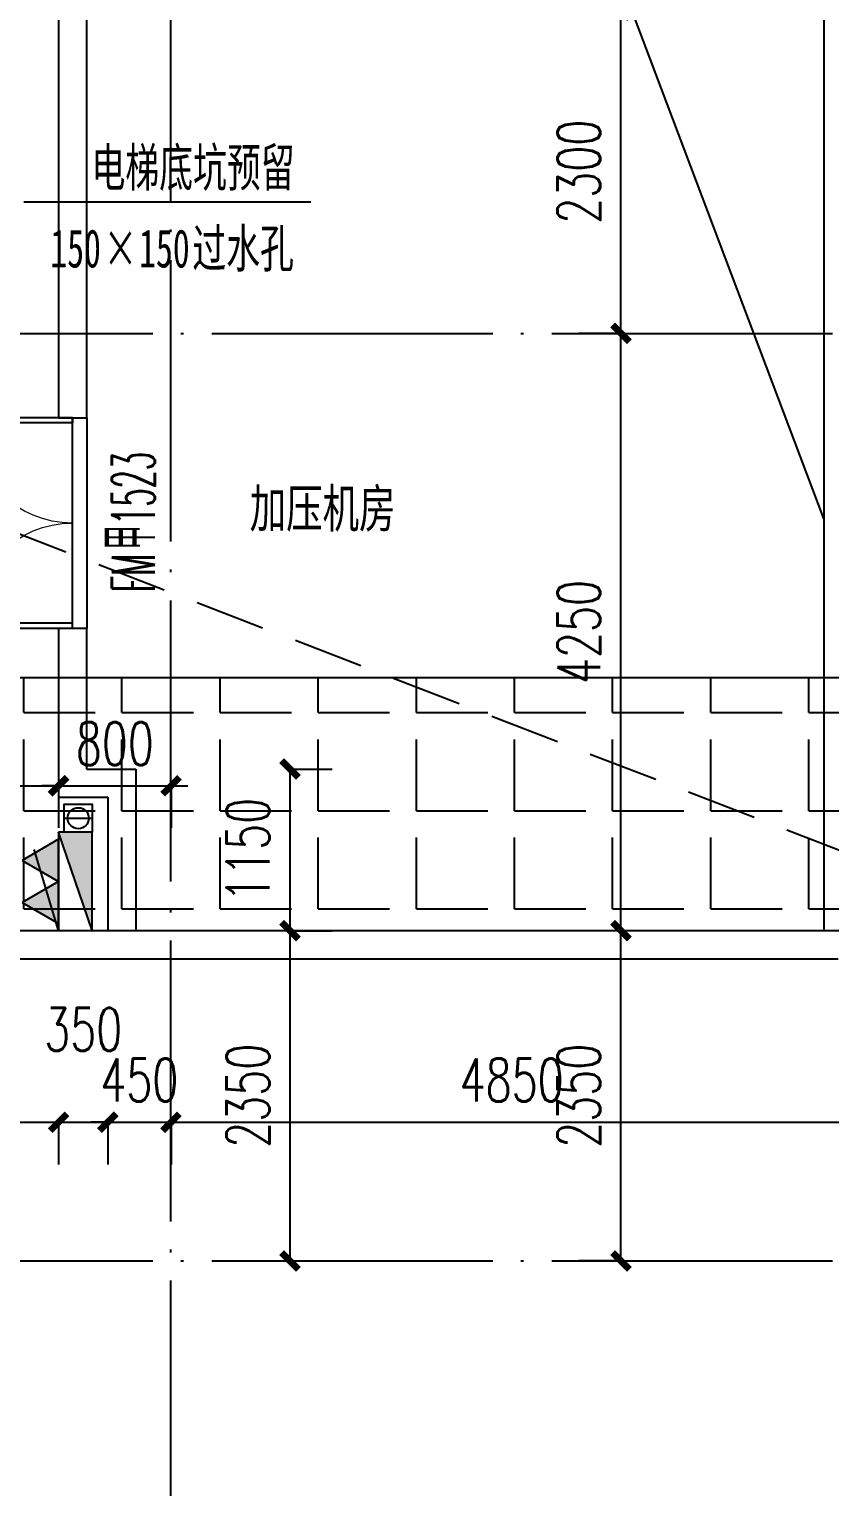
# Model space of a CAD drawing. Header units: millimetres. Extents: x 12325263 to 13848842, y -1463133 to 573208.
# Drawn here: x 12596787 to 12602487, y -632495 to -622122 of the extents above; entities that cross this region are included whole.
import ezdxf
from ezdxf.xclip import XClip

# ---------------------------------------------------------------- set-up
doc = ezdxf.new("R2010")
doc.units = ezdxf.units.MM
doc.header["$LTSCALE"] = 1000
doc.header["$XCLIPFRAME"] = 0
for name, pattern in [('ACAD_ISO02W100', [15, 12, -3]), ('DASHED2', [0.375, 0.25, -0.125]), ('DOTE', [2.42, 2, -0.2, 0.02, -0.2]), ('s-首层组合pm$0$DASH', [0.35, 0.25, -0.1])]:
    doc.linetypes.add(name, pattern=pattern)
for name, color, linetype in [('#s-灭火器', 20, 'Continuous'), ('20210729mva复核', 1, 'Continuous'), ('A-ANNO-DIMS', 83, 'Continuous'), ('A-ANNO-TEXT', 7, 'Continuous'), ('A-AXIS', 16, 'DOTE'), ('A-WALL', 5, 'Continuous'), ('A-WALL-PATT', 8, 'Continuous'), ('AXIS', 3, 'Continuous'), ('DOOR_FIRE', 1, 'Continuous'), ('DOOR_FIRE_TEXT', 7, 'Continuous'), ('EQUIP_消火栓', 7, 'Continuous'), ('PUB_TEXT', 7, 'Continuous'), ('VPIPE-消防高', 3, 'Continuous'), ('建筑-楼板开洞', 251, 'Continuous'), ('投影线', 6, 'ACAD_ISO02W100'), ('水条件', 1, 'Continuous'), ('消防车道', 6, 'DASHED2')]:
    doc.layers.add(name, color=color, linetype=linetype)
doc.layers.add('20230727修改', color=6, linetype='Continuous', plot=False)
doc.styles.add('_TCH_DIM_T3', font='SIMPLEX.shx', dxfattribs={"width": 0.705882, "bigfont": 'GBCBIG.shx'})
doc.styles.add('_TCH_WINDOW', font='SIMPLEX', dxfattribs={"width": 0.7, "height": 3.5, "bigfont": 'GBCBIG'})
doc.styles.add('TITXV', font='', dxfattribs={"width": 0.7})
doc.styles.add('宋体', font='', dxfattribs={"width": 0.65})
doc.styles.get('TITXV').set_extended_font_data('SimSun')
doc.styles.get('宋体').set_extended_font_data('SimSun')
doc.dimstyles.new('_TCH_ARCH&&120', dxfattribs={"dimtxt": 306, "dimasz": 120, "dimexe": 300, "dimexo": 360, "dimgap": 147, "dimtad": 1, "dimdec": 0, "dimzin": 0, "dimdsep": 46, "dimtxsty": '_TCH_DIM_T3', "dimblk": 'ARCHTICK', "dimcen": 0.09, "dimclrt": 7, "dimazin": 2, "dimtfac": 1, "dimtdec": 0, "dimtix": 1, "dimtmove": 2, "dimatfit": 3, "dimfxl": 1, "dimfxlon": 1, "dimtolj": 1, "dimtzin": 0, "dimarcsym": 0})

# ---------------------------------------------------------------- blocks, each defined once
blk = doc.blocks.new('A$C53F769B7')
at = {"layer": '20210729mva复核', "color": 8}
blk.add_arc((68579.6, 31125.4), 12000, 270, 0, dxfattribs=at)
blk = doc.blocks.new('管位')
at = {"layer": '水条件'}
blk.add_line((12573126, 675360), (12573126, 675160), dxfattribs=at)
blk.add_lwpolyline([(12573026, 675360), (12573226, 675360), (12573226, 675160), (12573026, 675160)], close=True, dxfattribs=at)
blk = doc.blocks.new('灭火器')
at = {"layer": '#s-灭火器', "ltscale": 1000}
for points in [[(292444, 59707), (292144, 59707), (292294, 59447)], [(292744, 59707), (292444, 59707), (292594, 59447)]]:
    blk.add_hatch(color=256, dxfattribs=at).paths.add_polyline_path(points)
for points in [[(292294, 59447), (292444, 59707), (292144, 59707)], [(292594, 59447), (292744, 59707), (292444, 59707)]]:
    blk.add_lwpolyline(points, close=True, dxfattribs=at)
blk = doc.blocks.new('$TWTSYS$00000508')
for p, q in [((-0.5, 0.5), (0.324, 1.224)), ((-0.5, 0.5), (-0.5, -0.5)), ((-0.5, -0.5), (0.5, 0.5)), ((0.5, 0.5), (-0.5, 0.5)), ((0.5, -0.5), (0.5, 0.5)), ((-0.5, -0.5), (0.5, -0.5))]:
    blk.add_line(p, q)
blk.add_solid([(0.5, -0.5), (0.5, 0.5), (-0.5, -0.5)])
blk = doc.blocks.new('消火栓')
at = {"layer": '#s-灭火器', "rotation": 180.0000000000001}
blk.add_blockref('灭火器', (12864422, 734932), dxfattribs=at)
at = {"layer": 'EQUIP_消火栓', "xscale": 700, "yscale": 240, "zscale": 700}
blk.add_blockref('$TWTSYS$00000508', (12571978, 675105), dxfattribs=at)
blk = doc.blocks.new('asdfasdfafsf')
at = {"layer": 'VPIPE-消防高'}
blk.add_circle((31300, -21100), 75, dxfattribs=at)
at = {"rotation": 90}
blk.add_blockref('消火栓', (706385, -12593528), dxfattribs=at)
at = {"layer": '水条件', "rotation": 90}
blk.add_blockref('管位', (706560, -12594226), dxfattribs=at)
blk = doc.blocks.new('A$C1B3D5B97')
at = {"layer": '消防车道', "linetype": 's-首层组合pm$0$DASH', "ltscale": 10}
for radius in [22000, 18000]:
    blk.add_arc((170169, 40594), radius, 270, 0, dxfattribs=at)
blk = doc.blocks.new('qlzw')
at = {"layer": 'A-AXIS'}
for p, q in [((12464366.8, 979489.8), (12464366.8, 1082089.8)), ((12411416.8, 1007589.8), (12486866.8, 1007589.8)), ((12411416.8, 1000989.8), (12486866.8, 1000989.8))]:
    blk.add_line(p, q, dxfattribs=at)
blk = doc.blocks.new('_ArchTick')
at = {"color": 0, "linetype": 'ByBlock', "const_width": 0.4}
blk.add_lwpolyline([(-0.5, -0.5), (0.5, 0.5)], dxfattribs=at)
blk = doc.blocks.new('*D2080')
at = {"layer": 'A-ANNO-DIMS', "color": 0, "lineweight": -2, "transparency": 16777216}
for p, q in [((12598643, -627387), (12598944, -627387)), ((12598644, -628537), (12598644, -627387)), ((12598643, -628537), (12598944, -628537))]:
    blk.add_line(p, q, dxfattribs=at)
at = {"layer": 'Defpoints', "color": 0, "transparency": 16777216}
for p in [(12597547, -627387), (12598644, -627387), (12597547, -628537)]:
    blk.add_point(p, dxfattribs=at)
at = {"layer": 'A-ANNO-DIMS', "color": 0, "lineweight": -2, "transparency": 16777216, "xscale": 120, "yscale": 120, "zscale": 120}
for p, rotation in [((12598644, -627387), 90), ((12598644, -628537), 270)]:
    blk.add_blockref('_ArchTick', p, dxfattribs=dict(at, rotation=rotation))
at = {"layer": 'A-ANNO-DIMS', "color": 7, "transparency": 16777216, "insert": (12598344, -627962), "char_height": 306, "attachment_point": 5, "rotation": 90, "style": '_TCH_DIM_T3'}
blk.add_mtext('\\A1;1150', dxfattribs=at)
blk = doc.blocks.new('*D2081')
at = {"layer": 'A-ANNO-DIMS', "color": 0, "lineweight": -2, "transparency": 16777216}
for p, q in [((12598643, -628537), (12598944, -628537)), ((12598644, -630887), (12598644, -628537)), ((12598643, -630887), (12598944, -630887))]:
    blk.add_line(p, q, dxfattribs=at)
at = {"layer": 'Defpoints', "color": 0, "transparency": 16777216}
for p in [(12597547, -628537), (12598644, -628537), (12597547, -630887)]:
    blk.add_point(p, dxfattribs=at)
at = {"layer": 'A-ANNO-DIMS', "color": 0, "lineweight": -2, "transparency": 16777216, "xscale": 120, "yscale": 120, "zscale": 120}
for p, rotation in [((12598644, -628537), 90), ((12598644, -630887), 270)]:
    blk.add_blockref('_ArchTick', p, dxfattribs=dict(at, rotation=rotation))
at = {"layer": 'A-ANNO-DIMS', "color": 7, "transparency": 16777216, "insert": (12598344, -629712), "char_height": 306, "attachment_point": 5, "rotation": 90, "style": '_TCH_DIM_T3'}
blk.add_mtext('\\A1;2350', dxfattribs=at)
blk = doc.blocks.new('*D2333')
at = {"layer": 'A-ANNO-DIMS', "color": 0, "lineweight": -2, "transparency": 16777216}
for p, q in [((12601001, -621987), (12600700, -621987)), ((12601000, -624287), (12601000, -621987)), ((12601001, -624287), (12600700, -624287))]:
    blk.add_line(p, q, dxfattribs=at)
at = {"layer": 'Defpoints', "color": 0, "transparency": 16777216}
for p in [(12601000, -621987), (12602347, -621987), (12602347, -624287)]:
    blk.add_point(p, dxfattribs=at)
at = {"layer": 'A-ANNO-DIMS', "color": 0, "lineweight": -2, "transparency": 16777216, "xscale": 120, "yscale": 120, "zscale": 120}
for p, rotation in [((12601000, -621987), 90), ((12601000, -624287), 270)]:
    blk.add_blockref('_ArchTick', p, dxfattribs=dict(at, rotation=rotation))
at = {"layer": 'A-ANNO-DIMS', "color": 7, "transparency": 16777216, "insert": (12600700, -623137), "char_height": 306, "attachment_point": 5, "rotation": 90, "style": '_TCH_DIM_T3'}
blk.add_mtext('\\A1;2300', dxfattribs=at)
blk = doc.blocks.new('*D2334')
at = {"layer": 'A-ANNO-DIMS', "color": 0, "lineweight": -2, "transparency": 16777216}
for p, q in [((12601001, -624287), (12600700, -624287)), ((12601000, -628537), (12601000, -624287)), ((12601001, -628537), (12600700, -628537))]:
    blk.add_line(p, q, dxfattribs=at)
at = {"layer": 'Defpoints', "color": 0, "transparency": 16777216}
for p in [(12601000, -624287), (12602347, -624287), (12602347, -628537)]:
    blk.add_point(p, dxfattribs=at)
at = {"layer": 'A-ANNO-DIMS', "color": 0, "lineweight": -2, "transparency": 16777216, "xscale": 120, "yscale": 120, "zscale": 120}
for p, rotation in [((12601000, -624287), 90), ((12601000, -628537), 270)]:
    blk.add_blockref('_ArchTick', p, dxfattribs=dict(at, rotation=rotation))
at = {"layer": 'A-ANNO-DIMS', "color": 7, "transparency": 16777216, "insert": (12600700, -626412), "char_height": 306, "attachment_point": 5, "rotation": 90, "style": '_TCH_DIM_T3'}
blk.add_mtext('\\A1;4250', dxfattribs=at)
blk = doc.blocks.new('*D2335')
at = {"layer": 'A-ANNO-DIMS', "color": 0, "lineweight": -2, "transparency": 16777216}
for p, q in [((12601001, -628537), (12600700, -628537)), ((12601000, -630887), (12601000, -628537)), ((12601001, -630887), (12600700, -630887))]:
    blk.add_line(p, q, dxfattribs=at)
at = {"layer": 'Defpoints', "color": 0, "transparency": 16777216}
for p in [(12601000, -628537), (12602347, -628537), (12602347, -630887)]:
    blk.add_point(p, dxfattribs=at)
at = {"layer": 'A-ANNO-DIMS', "color": 0, "lineweight": -2, "transparency": 16777216, "xscale": 120, "yscale": 120, "zscale": 120}
for p, rotation in [((12601000, -628537), 90), ((12601000, -630887), 270)]:
    blk.add_blockref('_ArchTick', p, dxfattribs=dict(at, rotation=rotation))
at = {"layer": 'A-ANNO-DIMS', "color": 7, "transparency": 16777216, "insert": (12600700, -629712), "char_height": 306, "attachment_point": 5, "rotation": 90, "style": '_TCH_DIM_T3'}
blk.add_mtext('\\A1;2350', dxfattribs=at)
blk = doc.blocks.new('*D2365')
at = {"layer": 'A-ANNO-DIMS', "color": 0, "lineweight": -2, "transparency": 16777216}
for p, q in [((12596997, -627506), (12596877, -627506)), ((12596997, -627505), (12596997, -627806)), ((12596997, -627506), (12597797, -627506)), ((12597797, -627505), (12597797, -627806)), ((12597797, -627506), (12597917, -627506))]:
    blk.add_line(p, q, dxfattribs=at)
at = {"layer": 'Defpoints', "color": 0, "transparency": 16777216}
for p in [(12596997, -625637), (12597797, -625637), (12597797, -627506)]:
    blk.add_point(p, dxfattribs=at)
at = {"layer": 'A-ANNO-DIMS', "color": 0, "lineweight": -2, "transparency": 16777216, "xscale": 120, "yscale": 120, "zscale": 120}
blk.add_blockref('_ArchTick', (12596997, -627506), dxfattribs=at)
at = {"layer": 'A-ANNO-DIMS', "color": 0, "lineweight": -2, "transparency": 16777216, "xscale": 120, "yscale": 120, "zscale": 120, "rotation": 180}
blk.add_blockref('_ArchTick', (12597797, -627506), dxfattribs=at)
at = {"layer": 'A-ANNO-DIMS', "color": 7, "transparency": 16777216, "insert": (12597397, -627206), "char_height": 306, "attachment_point": 5, "style": '_TCH_DIM_T3'}
blk.add_mtext('\\A1;800', dxfattribs=at)
blk = doc.blocks.new('*D2366')
at = {"layer": 'A-ANNO-DIMS', "color": 0, "lineweight": -2, "transparency": 16777216}
for p, q in [((12595397, -627505), (12595397, -627806)), ((12595397, -627506), (12596997, -627506)), ((12596997, -627505), (12596997, -627806))]:
    blk.add_line(p, q, dxfattribs=at)
at = {"layer": 'Defpoints', "color": 0, "transparency": 16777216}
for p in [(12595397, -625637), (12596997, -625637), (12596997, -627506)]:
    blk.add_point(p, dxfattribs=at)
at = {"layer": 'A-ANNO-DIMS', "color": 0, "lineweight": -2, "transparency": 16777216, "xscale": 120, "yscale": 120, "zscale": 120, "rotation": 180}
blk.add_blockref('_ArchTick', (12595397, -627506), dxfattribs=at)
at = {"layer": 'A-ANNO-DIMS', "color": 0, "lineweight": -2, "transparency": 16777216, "xscale": 120, "yscale": 120, "zscale": 120}
blk.add_blockref('_ArchTick', (12596997, -627506), dxfattribs=at)
at = {"layer": 'A-ANNO-DIMS', "color": 7, "transparency": 16777216, "insert": (12596197, -627206), "char_height": 306, "attachment_point": 5, "style": '_TCH_DIM_T3'}
blk.add_mtext('\\A1;1600', dxfattribs=at)
blk = doc.blocks.new('*D2433')
at = {"layer": 'A-ANNO-DIMS', "color": 0, "lineweight": -2, "transparency": 16777216}
for p, q in [((12595397, -629899), (12595397, -630200)), ((12595397, -629900), (12596997, -629900)), ((12596997, -629899), (12596997, -630200))]:
    blk.add_line(p, q, dxfattribs=at)
at = {"layer": 'Defpoints', "color": 0, "transparency": 16777216}
for p in [(12595397, -628537), (12596997, -628537), (12596997, -629900)]:
    blk.add_point(p, dxfattribs=at)
at = {"layer": 'A-ANNO-DIMS', "color": 0, "lineweight": -2, "transparency": 16777216, "xscale": 120, "yscale": 120, "zscale": 120, "rotation": 180}
blk.add_blockref('_ArchTick', (12595397, -629900), dxfattribs=at)
at = {"layer": 'A-ANNO-DIMS', "color": 0, "lineweight": -2, "transparency": 16777216, "xscale": 120, "yscale": 120, "zscale": 120}
blk.add_blockref('_ArchTick', (12596997, -629900), dxfattribs=at)
at = {"layer": 'A-ANNO-DIMS', "color": 7, "transparency": 16777216, "insert": (12596197, -629600), "char_height": 306, "attachment_point": 5, "style": '_TCH_DIM_T3'}
blk.add_mtext('\\A1;1600', dxfattribs=at)
blk = doc.blocks.new('*D2434')
at = {"layer": 'A-ANNO-DIMS', "color": 0, "lineweight": -2, "transparency": 16777216}
for p, q in [((12596997, -629899), (12596997, -630200)), ((12596997, -629900), (12597347, -629900)), ((12597347, -629899), (12597347, -630200))]:
    blk.add_line(p, q, dxfattribs=at)
at = {"layer": 'Defpoints', "color": 0, "transparency": 16777216}
for p in [(12596997, -628537), (12597347, -628537), (12597347, -629900)]:
    blk.add_point(p, dxfattribs=at)
at = {"layer": 'A-ANNO-DIMS', "color": 0, "lineweight": -2, "transparency": 16777216, "xscale": 120, "yscale": 120, "zscale": 120, "rotation": 180}
blk.add_blockref('_ArchTick', (12596997, -629900), dxfattribs=at)
at = {"layer": 'A-ANNO-DIMS', "color": 0, "lineweight": -2, "transparency": 16777216, "xscale": 120, "yscale": 120, "zscale": 120}
blk.add_blockref('_ArchTick', (12597347, -629900), dxfattribs=at)
at = {"layer": 'A-ANNO-DIMS', "color": 7, "transparency": 16777216, "insert": (12597172, -629240), "char_height": 306, "attachment_point": 5, "style": '_TCH_DIM_T3'}
blk.add_mtext('\\A1;350', dxfattribs=at)
blk = doc.blocks.new('*D2435')
at = {"layer": 'A-ANNO-DIMS', "color": 0, "lineweight": -2, "transparency": 16777216}
for p, q in [((12597347, -629900), (12597227, -629900)), ((12597347, -629899), (12597347, -630200)), ((12597347, -629900), (12597797, -629900)), ((12597797, -629899), (12597797, -630200)), ((12597797, -629900), (12597917, -629900))]:
    blk.add_line(p, q, dxfattribs=at)
at = {"layer": 'Defpoints', "color": 0, "transparency": 16777216}
for p in [(12597347, -628537), (12597797, -628537), (12597797, -629900)]:
    blk.add_point(p, dxfattribs=at)
at = {"layer": 'A-ANNO-DIMS', "color": 0, "lineweight": -2, "transparency": 16777216, "xscale": 120, "yscale": 120, "zscale": 120}
blk.add_blockref('_ArchTick', (12597347, -629900), dxfattribs=at)
at = {"layer": 'A-ANNO-DIMS', "color": 0, "lineweight": -2, "transparency": 16777216, "xscale": 120, "yscale": 120, "zscale": 120, "rotation": 180}
blk.add_blockref('_ArchTick', (12597797, -629900), dxfattribs=at)
at = {"layer": 'A-ANNO-DIMS', "color": 7, "transparency": 16777216, "insert": (12597572, -629600), "char_height": 306, "attachment_point": 5, "style": '_TCH_DIM_T3'}
blk.add_mtext('\\A1;450', dxfattribs=at)
blk = doc.blocks.new('*D2436')
at = {"layer": 'A-ANNO-DIMS', "color": 0, "lineweight": -2, "transparency": 16777216}
for p, q in [((12597797, -629899), (12597797, -630200)), ((12597797, -629900), (12602647, -629900)), ((12602647, -629899), (12602647, -630200))]:
    blk.add_line(p, q, dxfattribs=at)
at = {"layer": 'Defpoints', "color": 0, "transparency": 16777216}
for p in [(12597797, -628537), (12602647, -628537), (12602647, -629900)]:
    blk.add_point(p, dxfattribs=at)
at = {"layer": 'A-ANNO-DIMS', "color": 0, "lineweight": -2, "transparency": 16777216, "xscale": 120, "yscale": 120, "zscale": 120, "rotation": 180}
blk.add_blockref('_ArchTick', (12597797, -629900), dxfattribs=at)
at = {"layer": 'A-ANNO-DIMS', "color": 0, "lineweight": -2, "transparency": 16777216, "xscale": 120, "yscale": 120, "zscale": 120}
blk.add_blockref('_ArchTick', (12602647, -629900), dxfattribs=at)
at = {"layer": 'A-ANNO-DIMS', "color": 7, "transparency": 16777216, "insert": (12600222, -629600), "char_height": 306, "attachment_point": 5, "style": '_TCH_DIM_T3'}
blk.add_mtext('\\A1;4850', dxfattribs=at)
blk = doc.blocks.new('$DorLib2D$00000002')
for p, q in [((-0.5, 0), (-0.5, 0.4875)), ((-0.475, 0.4875), (-0.5, 0.4875)), ((-0.475, 0), (-0.475, 0.4875)), ((0.475, 0), (0.475, 0.4875)), ((0.475, 0.4875), (0.5, 0.4875)), ((0.5, 0), (0.5, 0.4875)), ((-0.5, 0), (-0.475, 0)), ((0.5, 0), (0.475, 0))]:
    blk.add_line(p, q)
at = {"lineweight": 13}
for centre, start, end in [((-0.4875, 0), 0, 88.53072), ((0.4875, 0), 91.46928, 180)]:
    blk.add_arc(centre, 0.4875, start, end, dxfattribs=at)

msp = doc.modelspace()

# ---------------------------------------------------------------- hatches: boundary and pattern name
at = {"layer": 'A-WALL-PATT'}
h = msp.add_hatch(dxfattribs=at)
h.set_pattern_fill('ANSI37', color=252, scale=150)
h.set_pattern_definition([(45, (-400000, 0), (-168.3798023, 168.3798023), []), (135, (-400000, 0), (-168.3798023, -168.3798023), [])])
edge = h.paths.add_edge_path()
edge.add_line((12617170, -539458), (12627664.7, -539458))
edge.add_line((12627664.7, -539458), (12617498.2, -546587.6))
edge.add_line((12617498.2, -546587.6), (12598406.6, -559976.1))
edge.add_line((12598406.6, -559976.1), (12585091.3, -540989.1))
edge.add_line((12585091.3, -540989.1), (12584144.7, -541197.3))
edge.add_line((12584144.7, -541197.3), (12583864.1, -542803.9))
edge.add_arc((12578880.4, -541928.7), 5060, 269.14738, 350.03971, ccw=False)
edge.add_arc((12578698.9, -554127.5), 7140.2, 89.14809, 125.03345)
edge.add_line((12574600, -548281), (12560037.5, -558490.6))
edge.add_line((12560037.5, -558490.6), (12559927.1, -558471.2))
edge.add_line((12559927.1, -558471.2), (12559927.1, -564050))
edge.add_line((12559927.1, -564050), (12558858.8, -564810))
edge.add_line((12558858.8, -564810), (12559927.1, -566333.2))
edge.add_line((12559927.1, -566333.2), (12559927.6, -588159))
edge.add_line((12559927.6, -588159), (12558263.3, -589586.8))
edge.add_line((12558263.3, -589586.8), (12557796.8, -589586.8))
edge.add_line((12557796.8, -589586.8), (12557796.8, -598151.2))
edge.add_line((12557796.8, -598151.2), (12560482.1, -600836.4))
edge.add_arc((12552451.5, -592361.2), 11675.6, 270.02561, 313.45682, ccw=False)
edge.add_line((12552456.7, -604036.8), (12551424.9, -604036.8))
edge.add_arc((12551424.9, -607536.8), 3500, 90, 186.80534)
edge.add_line((12547949.6, -607951.5), (12549871.4, -624055.3))
edge.add_line((12549871.4, -624055.3), (12550966.8, -633201.5))
edge.add_line((12550966.8, -633201.5), (12550966.8, -643886.8))
edge.add_line((12550966.8, -643886.8), (12550966.8, -653386.8))
edge.add_line((12550966.8, -653386.8), (12614072.2, -653386.8))
edge.add_line((12614072.2, -653386.8), (12616970.5, -653386.8))
edge.add_arc((12639113.3, -663769.1), 24455.9, 154.87893, 159.83059)
edge.add_arc((12619069.5, -656056.1), 3000, 166.12633, 249.14639)
edge.add_arc((12632240.8, -621479.9), 40000, 249.14639, 262.18067)
edge.add_line((12626798.8, -661108), (12526241.6, -661108))
edge.add_line((12526241.6, -661108), (12526241.6, -616108))
edge.add_line((12526241.6, -616108), (12504241.6, -616108))
edge.add_line((12504241.6, -616108), (12504241.6, -539458))
edge.add_line((12504241.6, -539458), (12586460, -539458))
edge.add_line((12586460, -539458), (12617170, -539458))
at = {"layer": '建筑-楼板开洞'}
h = msp.add_hatch(dxfattribs=at)
h.set_pattern_fill('ANGLE', color=256, scale=200)
h.set_pattern_definition([(0, (-2e-09, -15100), (0, 698.5), [508, -190.5]), (90, (-2e-09, -15100), (-698.5, 4e-14), [508, -190.5])])
h.paths.add_polyline_path([(12604296.8, -626736.8), (12591396.8, -626736.8), (12591396.8, -622450), (12588396.8, -622450), (12588396.8, -628536.8), (12604296.8, -628536.8), (12604296.8, -628286.8), (12604296.8, -628286.8)])

# ---------------------------------------------------------------- linework, layer by layer
at = {"layer": '20230727修改'}
msp.add_lwpolyline([(12602446.8, -625610.1), (12447801, -216314.2), (12602346.8, -620486.8)], dxfattribs=at)
at = {"layer": 'A-WALL'}
for p, q in [((12596996.8, -621886.8), (12596996.8, -624886.8)), ((12597196.8, -624886.8), (12597196.8, -621986.8)), ((12602446.8, -628536.8), (12602446.8, -621986.8)), ((12596996.8, -624886.8), (12597196.8, -624886.8)), ((12597196.8, -626386.8), (12596996.8, -626386.8)), ((12596996.8, -626386.8), (12596996.8, -627586.8)), ((12597196.8, -627386.8), (12597196.8, -626386.8)), ((12597196.8, -627386.8), (12597546.8, -627386.8)), ((12597546.8, -627386.8), (12597546.8, -628536.8)), ((12596996.8, -627586.8), (12597346.8, -627586.8)), ((12597346.8, -627586.8), (12597346.8, -628536.8)), ((12595296.8, -628536.8), (12597346.8, -628536.8)), ((12597546.8, -628536.8), (12602446.8, -628536.8)), ((12595396.8, -628736.8), (12597446.8, -628736.8)), ((12597446.8, -628736.8), (12602546.8, -628736.8))]:
    msp.add_line(p, q, dxfattribs=at)
at = {"layer": 'AXIS'}
msp.add_line((12596750, -623350), (12598793.2, -623350), dxfattribs=at)
at = {"layer": 'DOOR_FIRE'}
msp.add_lwpolyline([(12597096.8, -624886.8), (12597196.8, -624886.8), (12597196.8, -626386.8), (12597096.8, -626386.8)], close=True, dxfattribs=at)
at = {"layer": '建筑-楼板开洞'}
msp.add_lwpolyline([(12604296.8, -626736.8), (12591396.8, -626736.8), (12591396.8, -622450), (12588396.8, -622450), (12588396.8, -628536.8), (12604296.8, -628536.8), (12604296.8, -628286.8), (12604296.8, -628286.8)], close=True, dxfattribs=at)
at = {"layer": '投影线', "linetype": 'DASHED2', "ltscale": 2}
msp.add_line((12634839.8, -640408), (12558496.8, -610986.8), dxfattribs=at)

# ---------------------------------------------------------------- block references
ref = msp.add_blockref('A$C1B3D5B97', (12423477.6, -669932))
XClip(ref).set_block_clipping_path([(102763.9620674886, 8824.0136185836), (214113.9575041495, 130474.013618584)])
for name, p in [('A$C53F769B7', (12529567.2, -663012.2)), ('asdfasdfafsf', (12565836.8, -606636.8))]:
    msp.add_blockref(name, p)
at = {"layer": 'DOOR_FIRE', "xscale": 1500, "yscale": -1500, "zscale": 200, "rotation": 270}
msp.add_blockref('$DorLib2D$00000002', (12597096.8, -625636.8), dxfattribs=at)
at = {"layer": '投影线', "linetype": 'DASHED2', "ltscale": 2}
msp.add_blockref('qlzw', (133430, -1631876.5), dxfattribs=at)

# ---------------------------------------------------------------- texts
at = {"layer": 'A-ANNO-TEXT', "style": 'TITXV', "width": 0.7}
msp.add_text('加压机房', height=271.9, dxfattribs=at).set_placement((12598356.8, -625668.5))
at = {"layer": 'DOOR_FIRE_TEXT', "style": '_TCH_WINDOW'}
for s, height, width, p in [('1523', 306, 0.494118, (12597682.7, -625649.1)), ('甲', 347.2, 0.7, (12597682.7, -625826.1)), ('FM', 306, 0.494118, (12597682.7, -626128.5))]:
    msp.add_text(s, height=height, rotation=90, dxfattribs=dict(at, width=width)).set_placement(p)
at = {"layer": 'PUB_TEXT', "style": '宋体', "width": 0.65}
for s, p in [('电梯底坑预留', (12597230.8, -623242)), ('150', (12596937.6, -623818)), ('×', (12597316.7, -623818)), ('150', (12597569.5, -623818)), ('过水孔', (12597948.6, -623818))]:
    msp.add_text(s, height=271.9, dxfattribs=at).set_placement(p)

# ---------------------------------------------------------------- dimensions: what is measured, and where the dimension line sits
at = {"layer": 'A-ANNO-DIMS'}
for p1, p2, distance, picture, middle in [((12602346.8, -624286.8), (12602346.8, -621986.8), 1346.5, '*D2333', (12600700.4, -623136.8)), ((12602346.8, -628536.8), (12602346.8, -624286.8), 1346.5, '*D2334', (12600700.4, -626411.8)), ((12595396.8, -625636.8), (12596996.8, -625636.8), -1869.5, '*D2366', (12596196.8, -627206.3)), ((12596996.8, -625636.8), (12597796.8, -625636.8), -1869.5, '*D2365', (12597396.8, -627206.3)), ((12597546.8, -628536.8), (12597546.8, -627386.8), -1097.4, '*D2080', (12598344.2, -627961.8)), ((12597546.8, -630886.8), (12597546.8, -628536.8), -1097.4, '*D2081', (12598344.2, -629711.8)), ((12602346.8, -630886.8), (12602346.8, -628536.8), 1346.5, '*D2335', (12600700.4, -629711.8)), ((12595396.8, -628536.8), (12596996.8, -628536.8), -1362.9, '*D2433', (12596196.8, -629599.7)), ((12597346.8, -628536.8), (12597796.8, -628536.8), -1362.9, '*D2435', (12597571.8, -629599.7)), ((12597796.8, -628536.8), (12602646.8, -628536.8), -1362.9, '*D2436', (12600221.8, -629599.7))]:
    dim = msp.add_aligned_dim(p1=p1, p2=p2, distance=distance, dimstyle='_TCH_ARCH&&120', dxfattribs=at)
    dim.commit()
    dim.dimension.update_dxf_attribs({"geometry": picture, "text_midpoint": middle})
dim = msp.add_linear_dim(base=(12597346.8, -629899.7), p1=(12596996.8, -628536.8), p2=(12597346.8, -628536.8), angle=0, dimstyle='_TCH_ARCH&&120', dxfattribs=at)
dim.commit()
dim.dimension.update_dxf_attribs({"geometry": '*D2434', "text_midpoint": (12597171.8, -629239.7), "dimtype": 129})

doc.saveas('drawing.dxf')
